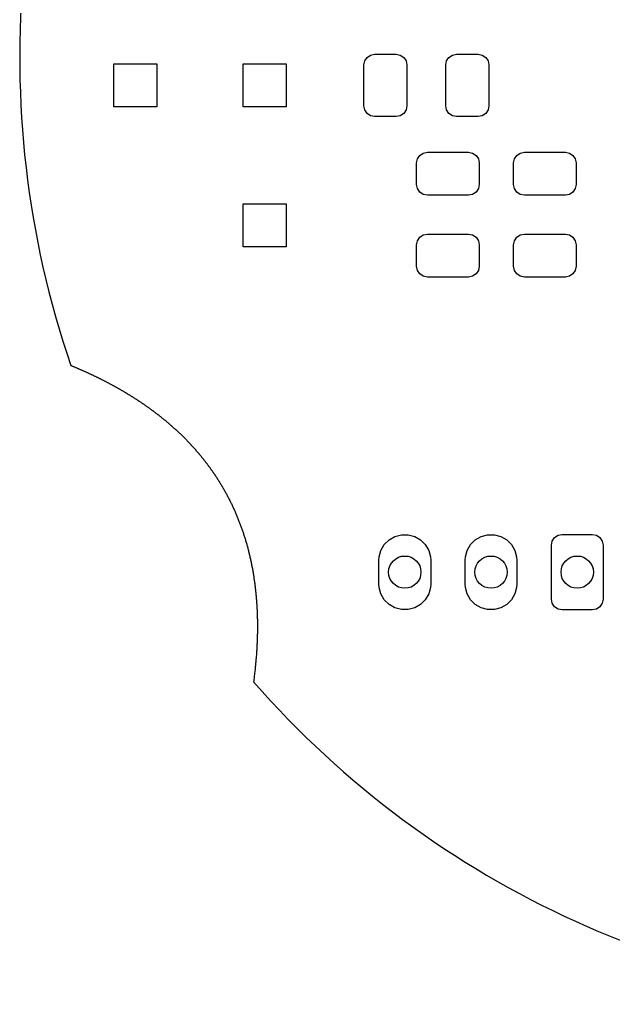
# Model space of a CAD drawing. Extents: x 0 to 44, y 0 to 43.6.
# Drawn here: x 0 to 13.77, y 0 to 22.9 of the extents above; entities that cross this region are included whole.
import ezdxf

# ---------------------------------------------------------------- set-up
doc = ezdxf.new("R2010")
doc.units = 0
doc.layers.add('BLACK', color=7, linetype='CONTINUOUS')
doc.layers.add('WHITE', color=7, linetype='CONTINUOUS')

msp = doc.modelspace()

# ---------------------------------------------------------------- linework, layer by layer
at = {"layer": 'BLACK', "linetype": 'CONTINUOUS'}
for p, q in [((8.003586, 21.949064), (8.057779, 22.03017)), ((8.057779, 22.03017), (8.138885, 22.084363)), ((8.138885, 22.084363), (8.234556, 22.103393)), ((8.234556, 22.103393), (8.734556, 22.103393)), ((8.734556, 22.103393), (8.830227, 22.084363)), ((8.830227, 22.084363), (8.911333, 22.03017)), ((8.911333, 22.03017), (8.965526, 21.949064)), ((9.903586, 21.949064), (9.957779, 22.03017)), ((9.957779, 22.03017), (10.038885, 22.084363)), ((10.038885, 22.084363), (10.134556, 22.103393)), ((10.134556, 22.103393), (10.634556, 22.103393)), ((10.634556, 22.103393), (10.730227, 22.084363)), ((10.730227, 22.084363), (10.811333, 22.03017)), ((10.811333, 22.03017), (10.865526, 21.949064)), ((2.184556, 20.878393), (2.184556, 21.878393)), ((2.184556, 21.878393), (3.184556, 21.878393)), ((3.184556, 21.878393), (3.184556, 20.878393)), ((5.184556, 20.878393), (5.184556, 21.878393)), ((5.184556, 21.878393), (6.184556, 21.878393)), ((6.184556, 21.878393), (6.184556, 20.878393)), ((7.984556, 21.853393), (8.003586, 21.949064)), ((7.984556, 20.903393), (7.984556, 21.853393)), ((8.965526, 21.949064), (8.984556, 21.853393)), ((8.984556, 21.853393), (8.984556, 20.903393)), ((9.884556, 21.853393), (9.903586, 21.949064)), ((9.884556, 20.903393), (9.884556, 21.853393)), ((10.865526, 21.949064), (10.884556, 21.853393)), ((10.884556, 21.853393), (10.884556, 20.903393)), ((3.184556, 20.878393), (2.184556, 20.878393)), ((6.184556, 20.878393), (5.184556, 20.878393)), ((8.003586, 20.807722), (7.984556, 20.903393)), ((8.984556, 20.903393), (8.965526, 20.807722)), ((9.903586, 20.807722), (9.884556, 20.903393)), ((10.884556, 20.903393), (10.865526, 20.807722)), ((8.057779, 20.726616), (8.003586, 20.807722)), ((8.138885, 20.672423), (8.057779, 20.726616)), ((8.234556, 20.653393), (8.138885, 20.672423)), ((8.734556, 20.653393), (8.234556, 20.653393)), ((8.830227, 20.672423), (8.734556, 20.653393)), ((8.911333, 20.726616), (8.830227, 20.672423)), ((8.965526, 20.807722), (8.911333, 20.726616)), ((9.957779, 20.726616), (9.903586, 20.807722)), ((10.038885, 20.672423), (9.957779, 20.726616)), ((10.134556, 20.653393), (10.038885, 20.672423)), ((10.634556, 20.653393), (10.134556, 20.653393)), ((10.730227, 20.672423), (10.634556, 20.653393)), ((10.811333, 20.726616), (10.730227, 20.672423)), ((10.865526, 20.807722), (10.811333, 20.726616)), ((9.228586, 19.674064), (9.282779, 19.75517)), ((9.282779, 19.75517), (9.363885, 19.809363)), ((9.363885, 19.809363), (9.459556, 19.828393)), ((9.459556, 19.828393), (10.409556, 19.828393)), ((10.409556, 19.828393), (10.505227, 19.809363)), ((10.505227, 19.809363), (10.586333, 19.75517)), ((10.586333, 19.75517), (10.640526, 19.674064)), ((11.478586, 19.674064), (11.532779, 19.75517)), ((11.532779, 19.75517), (11.613885, 19.809363)), ((11.613885, 19.809363), (11.709556, 19.828393)), ((11.709556, 19.828393), (12.659556, 19.828393)), ((12.659556, 19.828393), (12.755227, 19.809363)), ((12.755227, 19.809363), (12.836333, 19.75517)), ((12.836333, 19.75517), (12.890526, 19.674064)), ((9.209556, 19.578393), (9.228586, 19.674064)), ((9.209556, 19.078393), (9.209556, 19.578393)), ((10.640526, 19.674064), (10.659556, 19.578393)), ((10.659556, 19.578393), (10.659556, 19.078393)), ((11.459556, 19.578393), (11.478586, 19.674064)), ((11.459556, 19.078393), (11.459556, 19.578393)), ((12.890526, 19.674064), (12.909556, 19.578393)), ((12.909556, 19.578393), (12.909556, 19.078393)), ((9.228586, 18.982722), (9.209556, 19.078393)), ((10.659556, 19.078393), (10.640526, 18.982722)), ((11.478586, 18.982722), (11.459556, 19.078393)), ((12.909556, 19.078393), (12.890526, 18.982722)), ((9.282779, 18.901616), (9.228586, 18.982722)), ((9.363885, 18.847423), (9.282779, 18.901616)), ((9.459556, 18.828393), (9.363885, 18.847423)), ((10.409556, 18.828393), (9.459556, 18.828393)), ((10.505227, 18.847423), (10.409556, 18.828393)), ((10.586333, 18.901616), (10.505227, 18.847423)), ((10.640526, 18.982722), (10.586333, 18.901616)), ((11.532779, 18.901616), (11.478586, 18.982722)), ((11.613885, 18.847423), (11.532779, 18.901616)), ((11.709556, 18.828393), (11.613885, 18.847423)), ((12.659556, 18.828393), (11.709556, 18.828393)), ((12.755227, 18.847423), (12.659556, 18.828393)), ((12.836333, 18.901616), (12.755227, 18.847423)), ((12.890526, 18.982722), (12.836333, 18.901616)), ((5.184556, 17.628393), (5.184556, 18.628393)), ((5.184556, 18.628393), (6.184556, 18.628393)), ((6.184556, 18.628393), (6.184556, 17.628393)), ((9.282779, 17.85517), (9.363885, 17.909363)), ((9.363885, 17.909363), (9.459556, 17.928393)), ((9.459556, 17.928393), (10.409556, 17.928393)), ((10.409556, 17.928393), (10.505227, 17.909363)), ((10.505227, 17.909363), (10.586333, 17.85517)), ((11.532779, 17.85517), (11.613885, 17.909363)), ((11.613885, 17.909363), (11.709556, 17.928393)), ((11.709556, 17.928393), (12.659556, 17.928393)), ((12.659556, 17.928393), (12.755227, 17.909363)), ((12.755227, 17.909363), (12.836333, 17.85517)), ((9.209556, 17.678393), (9.228586, 17.774064)), ((9.209556, 17.178393), (9.209556, 17.678393)), ((9.228586, 17.774064), (9.282779, 17.85517)), ((10.586333, 17.85517), (10.640526, 17.774064)), ((10.640526, 17.774064), (10.659556, 17.678393)), ((10.659556, 17.678393), (10.659556, 17.178393)), ((11.459556, 17.678393), (11.478586, 17.774064)), ((11.459556, 17.178393), (11.459556, 17.678393)), ((11.478586, 17.774064), (11.532779, 17.85517)), ((12.836333, 17.85517), (12.890526, 17.774064)), ((12.890526, 17.774064), (12.909556, 17.678393)), ((12.909556, 17.678393), (12.909556, 17.178393)), ((6.184556, 17.628393), (5.184556, 17.628393)), ((9.228586, 17.082722), (9.209556, 17.178393)), ((10.659556, 17.178393), (10.640526, 17.082722)), ((11.478586, 17.082722), (11.459556, 17.178393)), ((12.909556, 17.178393), (12.890526, 17.082722)), ((9.282779, 17.001616), (9.228586, 17.082722)), ((9.363885, 16.947423), (9.282779, 17.001616)), ((10.586333, 17.001616), (10.505227, 16.947423)), ((10.640526, 17.082722), (10.586333, 17.001616)), ((11.532779, 17.001616), (11.478586, 17.082722)), ((11.613885, 16.947423), (11.532779, 17.001616)), ((12.836333, 17.001616), (12.755227, 16.947423)), ((12.890526, 17.082722), (12.836333, 17.001616)), ((9.459556, 16.928393), (9.363885, 16.947423)), ((10.409556, 16.928393), (9.459556, 16.928393)), ((10.505227, 16.947423), (10.409556, 16.928393)), ((11.709556, 16.928393), (11.613885, 16.947423)), ((12.659556, 16.928393), (11.709556, 16.928393)), ((12.755227, 16.947423), (12.659556, 16.928393)), ((8.458544, 10.71865), (8.569299, 10.829405)), ((8.569299, 10.829405), (8.704946, 10.907721)), ((8.704946, 10.907721), (8.85624, 10.94826)), ((8.85624, 10.94826), (9.012872, 10.94826)), ((9.012872, 10.94826), (9.164166, 10.907721)), ((9.164166, 10.907721), (9.299813, 10.829405)), ((9.299813, 10.829405), (9.410568, 10.71865)), ((10.458544, 10.71865), (10.569299, 10.829405)), ((10.569299, 10.829405), (10.704946, 10.907721)), ((10.704946, 10.907721), (10.85624, 10.94826)), ((10.85624, 10.94826), (11.012872, 10.94826)), ((11.012872, 10.94826), (11.164166, 10.907721)), ((11.164166, 10.907721), (11.299813, 10.829405)), ((11.299813, 10.829405), (11.410568, 10.71865)), ((12.334556, 10.703393), (12.353586, 10.799064)), ((12.353586, 10.799064), (12.407779, 10.88017)), ((12.407779, 10.88017), (12.488885, 10.934363)), ((12.488885, 10.934363), (12.584556, 10.953393)), ((12.584556, 10.953393), (13.284556, 10.953393)), ((13.284556, 10.953393), (13.380227, 10.934363)), ((13.380227, 10.934363), (13.461333, 10.88017)), ((13.461333, 10.88017), (13.515526, 10.799064)), ((13.515526, 10.799064), (13.534556, 10.703393)), ((8.339689, 10.431709), (8.380228, 10.583003)), ((8.380228, 10.583003), (8.458544, 10.71865)), ((9.410568, 10.71865), (9.488884, 10.583003)), ((9.488884, 10.583003), (9.529423, 10.431709)), ((10.339689, 10.431709), (10.380228, 10.583003)), ((10.380228, 10.583003), (10.458544, 10.71865)), ((11.410568, 10.71865), (11.488884, 10.583003)), ((11.488884, 10.583003), (11.529423, 10.431709)), ((12.334556, 9.453393), (12.334556, 10.703393)), ((13.534556, 10.703393), (13.534556, 9.453393)), ((8.334556, 10.353393), (8.339689, 10.431709)), ((8.334556, 9.803393), (8.334556, 10.353393)), ((9.529423, 10.431709), (9.534556, 10.353393)), ((9.534556, 10.353393), (9.534556, 9.803393)), ((10.334556, 10.353393), (10.339689, 10.431709)), ((10.334556, 9.803393), (10.334556, 10.353393)), ((11.529423, 10.431709), (11.534556, 10.353393)), ((11.534556, 10.353393), (11.534556, 9.803393)), ((8.339689, 9.725077), (8.334556, 9.803393)), ((8.380228, 9.573783), (8.339689, 9.725077)), ((9.529423, 9.725077), (9.488884, 9.573783)), ((9.534556, 9.803393), (9.529423, 9.725077)), ((10.339689, 9.725077), (10.334556, 9.803393)), ((10.380228, 9.573783), (10.339689, 9.725077)), ((11.529423, 9.725077), (11.488884, 9.573783)), ((11.534556, 9.803393), (11.529423, 9.725077)), ((8.458544, 9.438136), (8.380228, 9.573783)), ((8.569299, 9.327381), (8.458544, 9.438136)), ((9.410568, 9.438136), (9.299813, 9.327381)), ((9.488884, 9.573783), (9.410568, 9.438136)), ((10.458544, 9.438136), (10.380228, 9.573783)), ((10.569299, 9.327381), (10.458544, 9.438136)), ((11.410568, 9.438136), (11.299813, 9.327381)), ((11.488884, 9.573783), (11.410568, 9.438136)), ((12.353586, 9.357722), (12.334556, 9.453393)), ((13.534556, 9.453393), (13.515526, 9.357722)), ((8.704946, 9.249065), (8.569299, 9.327381)), ((8.85624, 9.208526), (8.704946, 9.249065)), ((9.012872, 9.208526), (8.85624, 9.208526)), ((9.164166, 9.249065), (9.012872, 9.208526)), ((9.299813, 9.327381), (9.164166, 9.249065)), ((10.704946, 9.249065), (10.569299, 9.327381)), ((10.85624, 9.208526), (10.704946, 9.249065)), ((11.012872, 9.208526), (10.85624, 9.208526)), ((11.164166, 9.249065), (11.012872, 9.208526)), ((11.299813, 9.327381), (11.164166, 9.249065)), ((12.407779, 9.276616), (12.353586, 9.357722)), ((12.488885, 9.222423), (12.407779, 9.276616)), ((12.584556, 9.203393), (12.488885, 9.222423)), ((13.284556, 9.203393), (12.584556, 9.203393)), ((13.380227, 9.222423), (13.284556, 9.203393)), ((13.461333, 9.276616), (13.380227, 9.222423)), ((13.515526, 9.357722), (13.461333, 9.276616))]:
    msp.add_line(p, q, dxfattribs=at)
at = {"layer": 'BLACK'}
for centre in [(8.934556, 10.078393), (10.934556, 10.078393), (12.934556, 10.078393)]:
    msp.add_circle(centre, 0.375, dxfattribs=at)
at = {"layer": 'WHITE', "linetype": 'CONTINUOUS'}
for p, q in [((1.184556, 14.878393), (1.198309, 14.872728)), ((1.198309, 14.872728), (1.21204, 14.867051)), ((1.21204, 14.867051), (1.225736, 14.861366)), ((1.225736, 14.861366), (1.239409, 14.855669)), ((1.239409, 14.855669), (1.253046, 14.849966)), ((1.253046, 14.849966), (1.266662, 14.84425)), ((1.266662, 14.84425), (1.280242, 14.838527)), ((1.280242, 14.838527), (1.2938, 14.832792)), ((1.2938, 14.832792), (1.307323, 14.82705)), ((1.307323, 14.82705), (1.320823, 14.821295)), ((1.320823, 14.821295), (1.334289, 14.815534)), ((1.334289, 14.815534), (1.347732, 14.80976)), ((1.347732, 14.80976), (1.361141, 14.80398)), ((1.361141, 14.80398), (1.374527, 14.798188)), ((1.374527, 14.798188), (1.387879, 14.792388)), ((1.387879, 14.792388), (1.401209, 14.786577)), ((1.401209, 14.786577), (1.414504, 14.780758)), ((1.414504, 14.780758), (1.427777, 14.774928)), ((1.427777, 14.774928), (1.441015, 14.769091)), ((1.441015, 14.769091), (1.454232, 14.763241)), ((1.454232, 14.763241), (1.467414, 14.757385)), ((1.467414, 14.757385), (1.480575, 14.751517)), ((1.480575, 14.751517), (1.493701, 14.745642)), ((1.493701, 14.745642), (1.506805, 14.739755)), ((1.506805, 14.739755), (1.519875, 14.733861)), ((1.519875, 14.733861), (1.532924, 14.727955)), ((1.532924, 14.727955), (1.545938, 14.722043)), ((1.545938, 14.722043), (1.558931, 14.716119)), ((1.558931, 14.716119), (1.57189, 14.710188)), ((1.57189, 14.710188), (1.584827, 14.704245)), ((1.584827, 14.704245), (1.59773, 14.698295)), ((1.59773, 14.698295), (1.610612, 14.692333)), ((1.610612, 14.692333), (1.62346, 14.686365)), ((1.62346, 14.686365), (1.636287, 14.680385)), ((1.636287, 14.680385), (1.64908, 14.674398)), ((1.64908, 14.674398), (1.661852, 14.6684)), ((1.661852, 14.6684), (1.674591, 14.662395)), ((1.674591, 14.662395), (1.687308, 14.656377)), ((1.687308, 14.656377), (1.699991, 14.650354)), ((1.699991, 14.650354), (1.712654, 14.644318)), ((1.712654, 14.644318), (1.725283, 14.638276)), ((1.725283, 14.638276), (1.737891, 14.632222)), ((1.737891, 14.632222), (1.750465, 14.626162)), ((1.750465, 14.626162), (1.763019, 14.62009)), ((1.763019, 14.62009), (1.775539, 14.614012)), ((1.775539, 14.614012), (1.788039, 14.607921)), ((1.788039, 14.607921), (1.800506, 14.601825)), ((1.800506, 14.601825), (1.812951, 14.595716)), ((1.812951, 14.595716), (1.825364, 14.589601)), ((1.825364, 14.589601), (1.837756, 14.583474)), ((1.837756, 14.583474), (1.850115, 14.577341)), ((1.850115, 14.577341), (1.862453, 14.571196)), ((1.862453, 14.571196), (1.874759, 14.565045)), ((1.874759, 14.565045), (1.887044, 14.558882)), ((1.887044, 14.558882), (1.899296, 14.552713)), ((1.899296, 14.552713), (1.911528, 14.546532)), ((1.911528, 14.546532), (1.923727, 14.540345)), ((1.923727, 14.540345), (1.935905, 14.534146)), ((1.935905, 14.534146), (1.948052, 14.527941)), ((1.948052, 14.527941), (1.960177, 14.521724)), ((1.960177, 14.521724), (1.972271, 14.515501)), ((1.972271, 14.515501), (1.984343, 14.509266)), ((1.984343, 14.509266), (1.996384, 14.503025)), ((1.996384, 14.503025), (2.008405, 14.496773)), ((2.008405, 14.496773), (2.020393, 14.490514)), ((2.020393, 14.490514), (2.032361, 14.484243)), ((2.032361, 14.484243), (2.044297, 14.477967)), ((2.044297, 14.477967), (2.056213, 14.471678)), ((2.056213, 14.471678), (2.068097, 14.465384)), ((2.068097, 14.465384), (2.07996, 14.459078)), ((2.07996, 14.459078), (2.091793, 14.452766)), ((2.091793, 14.452766), (2.103604, 14.446442)), ((2.103604, 14.446442), (2.115385, 14.440113)), ((2.115385, 14.440113), (2.127145, 14.433771)), ((2.127145, 14.433771), (2.138873, 14.427424)), ((2.138873, 14.427424), (2.150582, 14.421065)), ((2.150582, 14.421065), (2.162259, 14.4147)), ((2.162259, 14.4147), (2.173916, 14.408323)), ((2.173916, 14.408323), (2.185542, 14.401941)), ((2.185542, 14.401941), (2.197148, 14.395546)), ((2.197148, 14.395546), (2.208723, 14.389146)), ((2.208723, 14.389146), (2.220278, 14.382735)), ((2.220278, 14.382735), (2.231802, 14.376317)), ((2.231802, 14.376317), (2.243305, 14.369888)), ((2.243305, 14.369888), (2.254779, 14.363453)), ((2.254779, 14.363453), (2.266232, 14.357006)), ((2.266232, 14.357006), (2.277654, 14.350554)), ((2.277654, 14.350554), (2.289057, 14.34409)), ((2.289057, 14.34409), (2.300429, 14.33762)), ((2.300429, 14.33762), (2.311781, 14.331138)), ((2.311781, 14.331138), (2.323103, 14.324651)), ((2.323103, 14.324651), (2.334404, 14.318152)), ((2.334404, 14.318152), (2.345676, 14.311647)), ((2.345676, 14.311647), (2.356928, 14.305131)), ((2.356928, 14.305131), (2.368149, 14.298609)), ((2.368149, 14.298609), (2.379351, 14.292076)), ((2.379351, 14.292076), (2.390523, 14.285537)), ((2.390523, 14.285537), (2.401675, 14.278986)), ((2.401675, 14.278986), (2.412797, 14.27243)), ((2.412797, 14.27243), (2.4239, 14.265862)), ((2.4239, 14.265862), (2.434972, 14.259288)), ((2.434972, 14.259288), (2.446025, 14.252703)), ((2.446025, 14.252703), (2.457049, 14.246112)), ((2.457049, 14.246112), (2.468052, 14.23951)), ((2.468052, 14.23951), (2.479026, 14.232902)), ((2.479026, 14.232902), (2.489981, 14.226282)), ((2.489981, 14.226282), (2.500906, 14.219657)), ((2.500906, 14.219657), (2.511812, 14.21302)), ((2.511812, 14.21302), (2.522688, 14.206378)), ((2.522688, 14.206378), (2.533544, 14.199724)), ((2.533544, 14.199724), (2.544372, 14.193065)), ((2.544372, 14.193065), (2.55518, 14.186394)), ((2.55518, 14.186394), (2.565959, 14.179718)), ((2.565959, 14.179718), (2.576718, 14.17303)), ((2.576718, 14.17303), (2.587449, 14.166336)), ((2.587449, 14.166336), (2.59816, 14.159632)), ((2.59816, 14.159632), (2.608842, 14.152921)), ((2.608842, 14.152921), (2.619505, 14.146199)), ((2.619505, 14.146199), (2.630139, 14.139472)), ((2.630139, 14.139472), (2.640754, 14.132733)), ((2.640754, 14.132733), (2.65134, 14.125989)), ((2.65134, 14.125989), (2.661907, 14.119233)), ((2.661907, 14.119233), (2.672446, 14.112471)), ((2.672446, 14.112471), (2.682965, 14.105699)), ((2.682965, 14.105699), (2.693456, 14.098921)), ((2.693456, 14.098921), (2.703927, 14.092131)), ((2.703927, 14.092131), (2.71437, 14.085336)), ((2.71437, 14.085336), (2.724794, 14.078529)), ((2.724794, 14.078529), (2.73519, 14.071717)), ((2.73519, 14.071717), (2.745567, 14.064894)), ((2.745567, 14.064894), (2.755916, 14.058065)), ((2.755916, 14.058065), (2.766245, 14.051225)), ((2.766245, 14.051225), (2.776547, 14.044379)), ((2.776547, 14.044379), (2.78683, 14.037522)), ((2.78683, 14.037522), (2.797084, 14.030659)), ((2.797084, 14.030659), (2.80732, 14.023785)), ((2.80732, 14.023785), (2.817528, 14.016906)), ((2.817528, 14.016906), (2.827717, 14.010015)), ((2.827717, 14.010015), (2.837878, 14.003119)), ((2.837878, 14.003119), (2.848021, 13.996212)), ((2.848021, 13.996212), (2.858136, 13.989299)), ((2.858136, 13.989299), (2.868231, 13.982375)), ((2.868231, 13.982375), (2.8783, 13.975445)), ((2.8783, 13.975445), (2.88835, 13.968504)), ((2.88835, 13.968504), (2.898372, 13.961557)), ((2.898372, 13.961557), (2.908376, 13.9546)), ((2.908376, 13.9546), (2.918352, 13.947637)), ((2.918352, 13.947637), (2.928309, 13.940662)), ((2.928309, 13.940662), (2.93824, 13.933682)), ((2.93824, 13.933682), (2.948151, 13.926691)), ((2.948151, 13.926691), (2.958036, 13.919695)), ((2.958036, 13.919695), (2.967902, 13.912687)), ((2.967902, 13.912687), (2.977741, 13.905673)), ((2.977741, 13.905673), (2.987561, 13.898649)), ((2.987561, 13.898649), (2.997355, 13.891619)), ((2.997355, 13.891619), (3.00713, 13.884578)), ((3.00713, 13.884578), (3.016878, 13.877531)), ((3.016878, 13.877531), (3.026608, 13.870474)), ((3.026608, 13.870474), (3.036311, 13.86341)), ((3.036311, 13.86341), (3.045995, 13.856336)), ((3.045995, 13.856336), (3.055654, 13.849256)), ((3.055654, 13.849256), (3.065293, 13.842165)), ((3.065293, 13.842165), (3.074906, 13.835068)), ((3.074906, 13.835068), (3.0845, 13.82796)), ((3.0845, 13.82796), (3.094069, 13.820847)), ((3.094069, 13.820847), (3.103618, 13.813723)), ((3.103618, 13.813723), (3.113142, 13.806593)), ((3.113142, 13.806593), (3.122647, 13.799452)), ((3.122647, 13.799452), (3.132127, 13.792305)), ((3.132127, 13.792305), (3.141587, 13.785148)), ((3.141587, 13.785148), (3.151022, 13.777985)), ((3.151022, 13.777985), (3.160438, 13.770811)), ((3.160438, 13.770811), (3.169829, 13.763631)), ((3.169829, 13.763631), (3.179201, 13.75644)), ((3.179201, 13.75644), (3.188548, 13.749244)), ((3.188548, 13.749244), (3.197876, 13.742037)), ((3.197876, 13.742037), (3.207178, 13.734824)), ((3.207178, 13.734824), (3.216462, 13.7276)), ((3.216462, 13.7276), (3.225721, 13.72037)), ((3.225721, 13.72037), (3.234961, 13.71313)), ((3.234961, 13.71313), (3.244176, 13.705884)), ((3.244176, 13.705884), (3.253373, 13.698627)), ((3.253373, 13.698627), (3.262544, 13.691364)), ((3.262544, 13.691364), (3.271697, 13.68409)), ((3.271697, 13.68409), (3.280825, 13.676811)), ((3.280825, 13.676811), (3.289934, 13.669521)), ((3.289934, 13.669521), (3.299019, 13.662225)), ((3.299019, 13.662225), (3.308085, 13.654918)), ((3.308085, 13.654918), (3.317127, 13.647606)), ((3.317127, 13.647606), (3.32615, 13.640282)), ((3.32615, 13.640282), (3.335148, 13.632953)), ((3.335148, 13.632953), (3.344128, 13.625613)), ((3.344128, 13.625613), (3.353084, 13.618268)), ((3.353084, 13.618268), (3.362021, 13.610911)), ((3.362021, 13.610911), (3.370934, 13.603549)), ((3.370934, 13.603549), (3.379828, 13.596176)), ((3.379828, 13.596176), (3.388698, 13.588797)), ((3.388698, 13.588797), (3.39755, 13.581407)), ((3.39755, 13.581407), (3.406377, 13.574012)), ((3.406377, 13.574012), (3.415186, 13.566606)), ((3.415186, 13.566606), (3.423971, 13.559193)), ((3.423971, 13.559193), (3.432738, 13.551771)), ((3.432738, 13.551771), (3.441481, 13.544342)), ((3.441481, 13.544342), (3.450205, 13.536903)), ((3.450205, 13.536903), (3.458905, 13.529457)), ((3.458905, 13.529457), (3.467588, 13.522001)), ((3.467588, 13.522001), (3.476246, 13.514539)), ((3.476246, 13.514539), (3.484886, 13.507067)), ((3.484886, 13.507067), (3.493503, 13.499588)), ((3.493503, 13.499588), (3.502101, 13.492099)), ((3.502101, 13.492099), (3.510676, 13.484604)), ((3.510676, 13.484604), (3.519232, 13.477098)), ((3.519232, 13.477098), (3.527765, 13.469586)), ((3.527765, 13.469586), (3.53628, 13.462064)), ((3.53628, 13.462064), (3.544771, 13.454535)), ((3.544771, 13.454535), (3.553244, 13.446996)), ((3.553244, 13.446996), (3.561694, 13.439451)), ((3.561694, 13.439451), (3.570126, 13.431895)), ((3.570126, 13.431895), (3.578534, 13.424333)), ((3.578534, 13.424333), (3.586925, 13.416761)), ((3.586925, 13.416761), (3.595292, 13.409182)), ((3.595292, 13.409182), (3.603641, 13.401593)), ((3.603641, 13.401593), (3.611967, 13.393998)), ((3.611967, 13.393998), (3.620275, 13.386392)), ((3.620275, 13.386392), (3.62856, 13.37878)), ((3.62856, 13.37878), (3.636827, 13.371158)), ((3.636827, 13.371158), (3.645072, 13.363529)), ((3.645072, 13.363529), (3.653298, 13.35589)), ((3.653298, 13.35589), (3.661501, 13.348245)), ((3.661501, 13.348245), (3.669686, 13.340589)), ((3.669686, 13.340589), (3.677849, 13.332927)), ((3.677849, 13.332927), (3.685994, 13.325254)), ((3.685994, 13.325254), (3.694116, 13.317576)), ((3.694116, 13.317576), (3.70222, 13.309886)), ((3.70222, 13.309886), (3.710302, 13.302191)), ((3.710302, 13.302191), (3.718366, 13.294484)), ((3.718366, 13.294484), (3.726407, 13.286772)), ((3.726407, 13.286772), (3.73443, 13.279049)), ((3.73443, 13.279049), (3.742432, 13.27132)), ((3.742432, 13.27132), (3.750415, 13.26358)), ((3.750415, 13.26358), (3.758376, 13.255834)), ((3.758376, 13.255834), (3.766319, 13.248078)), ((3.766319, 13.248078), (3.77424, 13.240315)), ((3.77424, 13.240315), (3.782143, 13.232541)), ((3.782143, 13.232541), (3.790024, 13.224762)), ((3.790024, 13.224762), (3.797887, 13.216971)), ((3.797887, 13.216971), (3.805728, 13.209175)), ((3.805728, 13.209175), (3.813552, 13.201368)), ((3.813552, 13.201368), (3.821353, 13.193554)), ((3.821353, 13.193554), (3.829137, 13.18573)), ((3.829137, 13.18573), (3.836899, 13.1779)), ((3.836899, 13.1779), (3.844643, 13.170059)), ((3.844643, 13.170059), (3.852365, 13.162211)), ((3.852365, 13.162211), (3.86007, 13.154354)), ((3.86007, 13.154354), (3.867753, 13.146489)), ((3.867753, 13.146489), (3.875418, 13.138614)), ((3.875418, 13.138614), (3.883062, 13.130733)), ((3.883062, 13.130733), (3.890688, 13.122841)), ((3.890688, 13.122841), (3.898292, 13.114943)), ((3.898292, 13.114943), (3.905879, 13.107034)), ((3.905879, 13.107034), (3.913445, 13.099119)), ((3.913445, 13.099119), (3.920992, 13.091193)), ((3.920992, 13.091193), (3.928519, 13.08326)), ((3.928519, 13.08326), (3.936027, 13.075318)), ((3.936027, 13.075318), (3.943515, 13.067368)), ((3.943515, 13.067368), (3.950985, 13.059408)), ((3.950985, 13.059408), (3.958433, 13.051441)), ((3.958433, 13.051441), (3.965864, 13.043464)), ((3.965864, 13.043464), (3.973274, 13.03548)), ((3.973274, 13.03548), (3.980667, 13.027486)), ((3.980667, 13.027486), (3.988038, 13.019485)), ((3.988038, 13.019485), (3.995392, 13.011474)), ((3.995392, 13.011474), (4.002725, 13.003455)), ((4.002725, 13.003455), (4.01004, 12.995427)), ((4.01004, 12.995427), (4.017334, 12.987391)), ((4.017334, 12.987391), (4.024611, 12.979346)), ((4.024611, 12.979346), (4.031867, 12.971293)), ((4.031867, 12.971293), (4.039105, 12.96323)), ((4.039105, 12.96323), (4.046323, 12.95516)), ((4.046323, 12.95516), (4.053523, 12.94708)), ((4.053523, 12.94708), (4.060703, 12.938992)), ((4.060703, 12.938992), (4.067865, 12.930895)), ((4.067865, 12.930895), (4.075007, 12.92279)), ((4.075007, 12.92279), (4.082131, 12.914675)), ((4.082131, 12.914675), (4.089235, 12.906553)), ((4.089235, 12.906553), (4.096321, 12.898421)), ((4.096321, 12.898421), (4.103386, 12.890281)), ((4.103386, 12.890281), (4.110434, 12.882131)), ((4.110434, 12.882131), (4.117462, 12.873974)), ((4.117462, 12.873974), (4.124473, 12.865807)), ((4.124473, 12.865807), (4.131463, 12.857633)), ((4.131463, 12.857633), (4.138436, 12.849448)), ((4.138436, 12.849448), (4.145388, 12.841256)), ((4.145388, 12.841256), (4.152323, 12.833054)), ((4.152323, 12.833054), (4.159238, 12.824844)), ((4.159238, 12.824844), (4.166136, 12.816625)), ((4.166136, 12.816625), (4.173014, 12.808397)), ((4.173014, 12.808397), (4.179874, 12.80016)), ((4.179874, 12.80016), (4.186714, 12.791915)), ((4.186714, 12.791915), (4.193537, 12.78366)), ((4.193537, 12.78366), (4.200339, 12.775398)), ((4.200339, 12.775398), (4.207125, 12.767125)), ((4.207125, 12.767125), (4.213891, 12.758845)), ((4.213891, 12.758845), (4.220639, 12.750555)), ((4.220639, 12.750555), (4.227367, 12.742257)), ((4.227367, 12.742257), (4.234078, 12.733949)), ((4.234078, 12.733949), (4.24077, 12.725633)), ((4.24077, 12.725633), (4.247444, 12.717307)), ((4.247444, 12.717307), (4.254098, 12.708974)), ((4.254098, 12.708974), (4.260735, 12.70063)), ((4.260735, 12.70063), (4.267353, 12.692279)), ((4.267353, 12.692279), (4.273953, 12.683917)), ((4.273953, 12.683917), (4.280534, 12.675548)), ((4.280534, 12.675548), (4.287097, 12.667168)), ((4.287097, 12.667168), (4.293641, 12.658781)), ((4.293641, 12.658781), (4.300168, 12.650384)), ((4.300168, 12.650384), (4.306675, 12.641978)), ((4.306675, 12.641978), (4.313165, 12.633563)), ((4.313165, 12.633563), (4.319636, 12.625139)), ((4.319636, 12.625139), (4.326089, 12.616706)), ((4.326089, 12.616706), (4.332523, 12.608265)), ((4.332523, 12.608265), (4.33894, 12.599813)), ((4.33894, 12.599813), (4.345338, 12.591354)), ((4.345338, 12.591354), (4.351718, 12.582884)), ((4.351718, 12.582884), (4.35808, 12.574406)), ((4.35808, 12.574406), (4.364424, 12.565918)), ((4.364424, 12.565918), (4.370749, 12.557422)), ((4.370749, 12.557422), (4.377056, 12.548916)), ((4.377056, 12.548916), (4.383345, 12.540402)), ((4.383345, 12.540402), (4.389616, 12.531878)), ((4.389616, 12.531878), (4.395869, 12.523345)), ((4.395869, 12.523345), (4.402104, 12.514803)), ((4.402104, 12.514803), (4.408321, 12.506252)), ((4.408321, 12.506252), (4.41452, 12.497691)), ((4.41452, 12.497691), (4.4207, 12.489121)), ((4.4207, 12.489121), (4.426863, 12.480542)), ((4.426863, 12.480542), (4.433007, 12.471954)), ((4.433007, 12.471954), (4.439135, 12.463356)), ((4.439135, 12.463356), (4.445243, 12.45475)), ((4.445243, 12.45475), (4.451334, 12.446134)), ((4.451334, 12.446134), (4.457407, 12.437509)), ((4.457407, 12.437509), (4.463462, 12.428874)), ((4.463462, 12.428874), (4.469499, 12.42023)), ((4.469499, 12.42023), (4.475518, 12.411577)), ((4.475518, 12.411577), (4.481519, 12.402914)), ((4.481519, 12.402914), (4.487503, 12.394242)), ((4.487503, 12.394242), (4.493468, 12.385561)), ((4.493468, 12.385561), (4.499417, 12.37687)), ((4.499417, 12.37687), (4.505346, 12.368171)), ((4.505346, 12.368171), (4.511259, 12.359461)), ((4.511259, 12.359461), (4.517153, 12.350742)), ((4.517153, 12.350742), (4.52303, 12.342014)), ((4.52303, 12.342014), (4.528888, 12.333276)), ((4.528888, 12.333276), (4.53473, 12.324529)), ((4.53473, 12.324529), (4.540553, 12.315773)), ((4.540553, 12.315773), (4.546359, 12.307006)), ((4.546359, 12.307006), (4.552147, 12.298231)), ((4.552147, 12.298231), (4.557917, 12.289445)), ((4.557917, 12.289445), (4.56367, 12.280651)), ((4.56367, 12.280651), (4.569405, 12.271847)), ((4.569405, 12.271847), (4.575122, 12.263033)), ((4.575122, 12.263033), (4.580822, 12.25421)), ((4.580822, 12.25421), (4.586504, 12.245377)), ((4.586504, 12.245377), (4.592169, 12.236534)), ((4.592169, 12.236534), (4.597815, 12.227682)), ((4.597815, 12.227682), (4.603445, 12.21882)), ((4.603445, 12.21882), (4.609057, 12.209949)), ((4.609057, 12.209949), (4.614651, 12.201068)), ((4.614651, 12.201068), (4.620227, 12.192177)), ((4.620227, 12.192177), (4.625787, 12.183277)), ((4.625787, 12.183277), (4.631328, 12.174367)), ((4.631328, 12.174367), (4.636852, 12.165447)), ((4.636852, 12.165447), (4.642359, 12.156517)), ((4.642359, 12.156517), (4.647848, 12.147578)), ((4.647848, 12.147578), (4.65332, 12.138629)), ((4.65332, 12.138629), (4.658774, 12.12967)), ((4.658774, 12.12967), (4.664211, 12.120701)), ((4.664211, 12.120701), (4.66963, 12.111723)), ((4.66963, 12.111723), (4.675032, 12.102735)), ((4.675032, 12.102735), (4.680416, 12.093736)), ((4.680416, 12.093736), (4.685783, 12.084728)), ((4.685783, 12.084728), (4.691133, 12.07571)), ((4.691133, 12.07571), (4.696465, 12.066683)), ((4.696465, 12.066683), (4.70178, 12.057645)), ((4.70178, 12.057645), (4.707077, 12.048597)), ((4.707077, 12.048597), (4.712358, 12.03954)), ((4.712358, 12.03954), (4.71762, 12.030472)), ((4.71762, 12.030472), (4.722866, 12.021395)), ((4.722866, 12.021395), (4.733305, 12.00321)), ((4.733305, 12.00321), (4.743675, 11.984985)), ((4.743675, 11.984985), (4.753975, 11.96672)), ((4.753975, 11.96672), (4.764207, 11.948414)), ((4.764207, 11.948414), (4.774369, 11.930068)), ((4.774369, 11.930068), (4.784463, 11.911681)), ((4.784463, 11.911681), (4.794487, 11.893254)), ((4.794487, 11.893254), (4.804443, 11.874786)), ((4.804443, 11.874786), (4.81433, 11.856276)), ((4.81433, 11.856276), (4.824148, 11.837726)), ((4.824148, 11.837726), (4.833898, 11.819134)), ((4.833898, 11.819134), (4.843579, 11.8005)), ((4.843579, 11.8005), (4.853192, 11.781825)), ((4.853192, 11.781825), (4.862736, 11.763109)), ((4.862736, 11.763109), (4.872212, 11.74435)), ((4.872212, 11.74435), (4.881619, 11.725549)), ((4.881619, 11.725549), (4.890958, 11.706706)), ((4.890958, 11.706706), (4.900228, 11.687821)), ((4.900228, 11.687821), (4.909431, 11.668893)), ((4.909431, 11.668893), (4.918565, 11.649922)), ((4.918565, 11.649922), (4.927631, 11.630909)), ((4.927631, 11.630909), (4.936629, 11.611853)), ((4.936629, 11.611853), (4.945559, 11.592753)), ((4.945559, 11.592753), (4.95442, 11.573611)), ((4.95442, 11.573611), (4.963214, 11.554425)), ((4.963214, 11.554425), (4.971939, 11.535195)), ((4.971939, 11.535195), (4.980597, 11.515921)), ((4.980597, 11.515921), (4.989187, 11.496604)), ((4.989187, 11.496604), (4.997708, 11.477242)), ((4.997708, 11.477242), (5.006162, 11.457837)), ((5.006162, 11.457837), (5.014548, 11.438386)), ((5.014548, 11.438386), (5.022865, 11.418892)), ((5.022865, 11.418892), (5.031115, 11.399352)), ((5.031115, 11.399352), (5.039298, 11.379768)), ((5.039298, 11.379768), (5.047412, 11.360138)), ((5.047412, 11.360138), (5.055458, 11.340463)), ((5.055458, 11.340463), (5.063436, 11.320743)), ((5.063436, 11.320743), (5.071347, 11.300977)), ((5.071347, 11.300977), (5.07919, 11.281166)), ((5.07919, 11.281166), (5.086965, 11.261309)), ((5.086965, 11.261309), (5.094672, 11.241405)), ((5.094672, 11.241405), (5.102311, 11.221455)), ((5.102311, 11.221455), (5.109882, 11.201459)), ((5.109882, 11.201459), (5.117385, 11.181416)), ((5.117385, 11.181416), (5.124821, 11.161326)), ((5.124821, 11.161326), (5.132188, 11.141189)), ((5.132188, 11.141189), (5.139488, 11.121006)), ((5.139488, 11.121006), (5.146719, 11.100774)), ((5.146719, 11.100774), (5.153883, 11.080496)), ((5.153883, 11.080496), (5.160978, 11.060169)), ((5.160978, 11.060169), (5.168006, 11.039795)), ((5.168006, 11.039795), (5.174965, 11.019372)), ((5.174965, 11.019372), (5.181857, 10.998902)), ((5.181857, 10.998902), (5.18868, 10.978382)), ((5.18868, 10.978382), (5.195435, 10.957815)), ((5.195435, 10.957815), (5.202122, 10.937198)), ((5.202122, 10.937198), (5.208741, 10.916532)), ((5.208741, 10.916532), (5.215291, 10.895817)), ((5.215291, 10.895817), (5.221774, 10.875053)), ((5.221774, 10.875053), (5.228187, 10.854239)), ((5.228187, 10.854239), (5.234533, 10.833376)), ((5.234533, 10.833376), (5.24081, 10.812462)), ((5.24081, 10.812462), (5.247018, 10.791498)), ((5.247018, 10.791498), (5.253158, 10.770484)), ((5.253158, 10.770484), (5.25923, 10.74942)), ((5.25923, 10.74942), (5.265232, 10.728304)), ((5.265232, 10.728304), (5.271166, 10.707138)), ((5.271166, 10.707138), (5.277032, 10.685921)), ((5.277032, 10.685921), (5.282828, 10.664652)), ((5.282828, 10.664652), (5.288556, 10.643331)), ((5.288556, 10.643331), (5.294214, 10.621959)), ((5.294214, 10.621959), (5.299804, 10.600535)), ((5.299804, 10.600535), (5.305324, 10.579059)), ((5.305324, 10.579059), (5.310776, 10.557531)), ((5.310776, 10.557531), (5.316158, 10.53595)), ((5.316158, 10.53595), (5.32147, 10.514316)), ((5.32147, 10.514316), (5.326714, 10.492629)), ((5.326714, 10.492629), (5.331887, 10.470889)), ((5.331887, 10.470889), (5.336992, 10.449096)), ((5.336992, 10.449096), (5.342026, 10.427249)), ((5.342026, 10.427249), (5.346991, 10.405349)), ((5.346991, 10.405349), (5.351886, 10.383394)), ((5.351886, 10.383394), (5.356712, 10.361385)), ((5.356712, 10.361385), (5.361467, 10.339322)), ((5.361467, 10.339322), (5.366152, 10.317204)), ((5.366152, 10.317204), (5.370767, 10.295032)), ((5.370767, 10.295032), (5.375312, 10.272804)), ((5.375312, 10.272804), (5.379786, 10.250521)), ((5.379786, 10.250521), (5.38419, 10.228183)), ((5.38419, 10.228183), (5.388523, 10.205789)), ((5.388523, 10.205789), (5.392785, 10.183339)), ((5.392785, 10.183339), (5.396977, 10.160833)), ((5.396977, 10.160833), (5.401098, 10.138271)), ((5.401098, 10.138271), (5.405147, 10.115652)), ((5.405147, 10.115652), (5.409126, 10.092977)), ((5.409126, 10.092977), (5.413033, 10.070244)), ((5.413033, 10.070244), (5.416869, 10.047454)), ((5.416869, 10.047454), (5.420634, 10.024607)), ((5.420634, 10.024607), (5.424327, 10.001702)), ((5.424327, 10.001702), (5.427948, 9.97874)), ((5.427948, 9.97874), (5.431497, 9.955719)), ((5.431497, 9.955719), (5.434975, 9.93264)), ((5.434975, 9.93264), (5.43838, 9.909503)), ((5.43838, 9.909503), (5.441713, 9.886307)), ((5.441713, 9.886307), (5.444973, 9.863051)), ((5.444973, 9.863051), (5.448161, 9.839737)), ((5.448161, 9.839737), (5.451277, 9.816363)), ((5.451277, 9.816363), (5.454319, 9.79293)), ((5.454319, 9.79293), (5.457289, 9.769437)), ((5.457289, 9.769437), (5.460186, 9.745884)), ((5.460186, 9.745884), (5.463009, 9.72227)), ((5.463009, 9.72227), (5.465759, 9.698596)), ((5.465759, 9.698596), (5.468436, 9.674861)), ((5.468436, 9.674861), (5.471039, 9.651065)), ((5.471039, 9.651065), (5.473568, 9.627208)), ((5.473568, 9.627208), (5.476023, 9.60329)), ((5.476023, 9.60329), (5.478404, 9.57931)), ((5.478404, 9.57931), (5.480711, 9.555268)), ((5.480711, 9.555268), (5.482943, 9.531163)), ((5.482943, 9.531163), (5.4851, 9.506997)), ((5.4851, 9.506997), (5.487183, 9.482768)), ((5.487183, 9.482768), (5.489191, 9.458476)), ((5.489191, 9.458476), (5.491124, 9.43412)), ((5.491124, 9.43412), (5.492982, 9.409702)), ((5.492982, 9.409702), (5.494764, 9.38522)), ((5.494764, 9.38522), (5.496471, 9.360674)), ((5.496471, 9.360674), (5.498102, 9.336065)), ((5.498102, 9.336065), (5.499656, 9.311391)), ((5.499656, 9.311391), (5.501135, 9.286652)), ((5.501135, 9.286652), (5.502538, 9.261849)), ((5.502538, 9.261849), (5.503864, 9.236981)), ((5.503864, 9.236981), (5.505113, 9.212048)), ((5.505113, 9.212048), (5.506285, 9.187049)), ((5.506285, 9.187049), (5.507381, 9.161985)), ((5.507381, 9.161985), (5.508399, 9.136855)), ((5.508399, 9.136855), (5.50934, 9.111658)), ((5.50934, 9.111658), (5.510203, 9.086395)), ((5.510203, 9.086395), (5.510988, 9.061066)), ((5.510988, 9.061066), (5.511695, 9.03567)), ((5.511695, 9.03567), (5.512325, 9.010206)), ((5.512325, 9.010206), (5.512875, 8.984676)), ((5.512875, 8.984676), (5.513347, 8.959077)), ((5.513347, 8.959077), (5.513741, 8.933411)), ((5.513741, 8.933411), (5.514055, 8.907677)), ((5.514026, 8.72561), (5.513701, 8.699323)), ((5.514271, 8.751828), (5.514026, 8.72561)), ((5.514055, 8.907677), (5.51429, 8.881874)), ((5.514435, 8.777976), (5.514271, 8.751828)), ((5.51429, 8.881874), (5.514446, 8.856003)), ((5.514518, 8.804054), (5.514435, 8.777976)), ((5.514446, 8.856003), (5.514522, 8.830063)), ((5.514522, 8.830063), (5.514518, 8.804054)), ((5.508168, 8.48647), (5.507106, 8.45954)), ((5.509147, 8.513327), (5.508168, 8.48647)), ((5.510043, 8.540112), (5.509147, 8.513327)), ((5.510857, 8.566825), (5.510043, 8.540112)), ((5.511589, 8.593466), (5.510857, 8.566825)), ((5.512239, 8.620037), (5.511589, 8.593466)), ((5.512808, 8.646536), (5.512239, 8.620037)), ((5.513295, 8.672965), (5.512808, 8.646536)), ((5.513701, 8.699323), (5.513295, 8.672965)), ((5.49734, 8.26899), (5.495608, 8.241474)), ((5.498987, 8.296433), (5.49734, 8.26899)), ((5.50055, 8.323801), (5.498987, 8.296433)), ((5.502028, 8.351095), (5.50055, 8.323801)), ((5.503423, 8.378316), (5.502028, 8.351095)), ((5.504734, 8.405464), (5.503423, 8.378316)), ((5.505962, 8.432539), (5.504734, 8.405464)), ((5.507106, 8.45954), (5.505962, 8.432539)), ((5.478676, 8.018635), (5.476171, 7.990438)), ((5.481094, 8.046755), (5.478676, 8.018635)), ((5.483425, 8.074799), (5.481094, 8.046755)), ((5.48567, 8.102767), (5.483425, 8.074799)), ((5.487829, 8.130659), (5.48567, 8.102767)), ((5.489902, 8.158475), (5.487829, 8.130659)), ((5.491889, 8.186216), (5.489902, 8.158475)), ((5.493791, 8.213882), (5.491889, 8.186216)), ((5.495608, 8.241474), (5.493791, 8.213882)), ((5.45618, 7.790893), (5.45297, 7.762074)), ((5.459301, 7.819634), (5.45618, 7.790893)), ((5.462333, 7.848296), (5.459301, 7.819634)), ((5.465277, 7.876879), (5.462333, 7.848296)), ((5.468132, 7.905385), (5.465277, 7.876879)), ((5.470899, 7.933814), (5.468132, 7.905385)), ((5.473579, 7.962164), (5.470899, 7.933814)), ((5.476171, 7.990438), (5.473579, 7.962164)), ((5.431826, 7.587493), (5.427985, 7.558116)), ((5.435576, 7.61679), (5.431826, 7.587493)), ((5.439235, 7.646006), (5.435576, 7.61679)), ((5.442804, 7.675142), (5.439235, 7.646006)), ((5.446282, 7.704199), (5.442804, 7.675142)), ((5.449671, 7.733176), (5.446282, 7.704199)), ((5.45297, 7.762074), (5.449671, 7.733176)), ((5.427985, 7.558116), (5.424785, 7.5341))]:
    msp.add_line(p, q, dxfattribs=at)
at = {"layer": 'WHITE'}
for centre in [(8.934556, 10.078393), (10.934556, 10.078393), (12.934556, 10.078393)]:
    msp.add_circle(centre, 0.375, dxfattribs=at)
for centre, radius, start, end in [((21.999996, 22.000003), 21.999997, -258.8874107, -161.1125859), ((22, 22.000001), 22.000001, -138.8874017, -41.1125983)]:
    msp.add_arc(centre, radius, start, end, dxfattribs=at)

doc.saveas('drawing.dxf')
